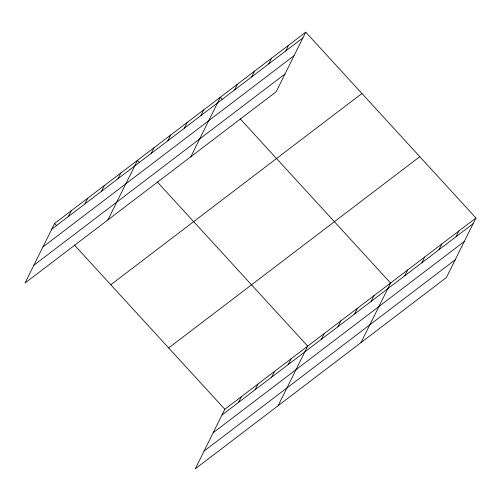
<?xml version="1.0" encoding="UTF-8"?>
<svg xmlns="http://www.w3.org/2000/svg" width="501" height="501" viewBox="0 0 501 501"><rect width="100%" height="100%" fill="white"/><g stroke="black" fill="none" stroke-linecap="round" stroke-linejoin="round"><path stroke-width="0.75" d="M305.748 32.17L54.622 223.433L25.05 283.009L276.176 91.739L305.748 32.17L475.95 217.991L446.378 277.567L195.252 468.83L224.824 409.261L475.95 217.991M68.349 216.551L71.198 210.808M84.919 203.932L87.769 198.189M101.496 191.307L104.346 185.564M118.067 178.682L120.916 172.939M107.922 219.889L137.493 160.32L139.572 162.587M151.214 153.438L154.07 147.695M167.791 140.812L170.641 135.07M184.368 128.187L187.217 122.444M200.939 115.562L203.788 109.825M190.793 156.775L220.365 97.2L222.444 99.467M234.587 89.936L237.443 84.193M251.665 76.929L254.514 71.186M268.743 63.921L271.592 58.179M285.82 50.914L288.67 45.171M238.551 402.378L241.401 396.635M255.122 389.753L257.977 384.01M271.699 377.128L274.548 371.385M288.275 364.503L291.125 358.766M278.124 405.716L307.695 346.141L157.258 181.894M321.423 339.258L324.272 333.516M337.993 326.633L340.843 320.89M354.57 314.014L357.42 308.272M371.141 301.389L373.997 295.646M360.996 342.596L390.567 283.021L240.129 118.775M404.795 275.757L407.645 270.014M421.873 262.749L424.723 257.013M438.945 249.749L441.794 244.006M456.023 236.741L458.872 230.999M51.772 229.176L302.898 37.913M42.954 246.943L294.074 55.674M33.868 265.242L284.994 73.979M110.79 284.756L361.916 93.493M168.662 347.938L419.782 156.669M221.974 414.997L473.101 223.734M213.157 432.764L464.283 241.501M204.07 451.069L455.196 259.8M54.622 223.433L56.701 225.707M74.386 245.014L224.824 409.261"/></g></svg>
